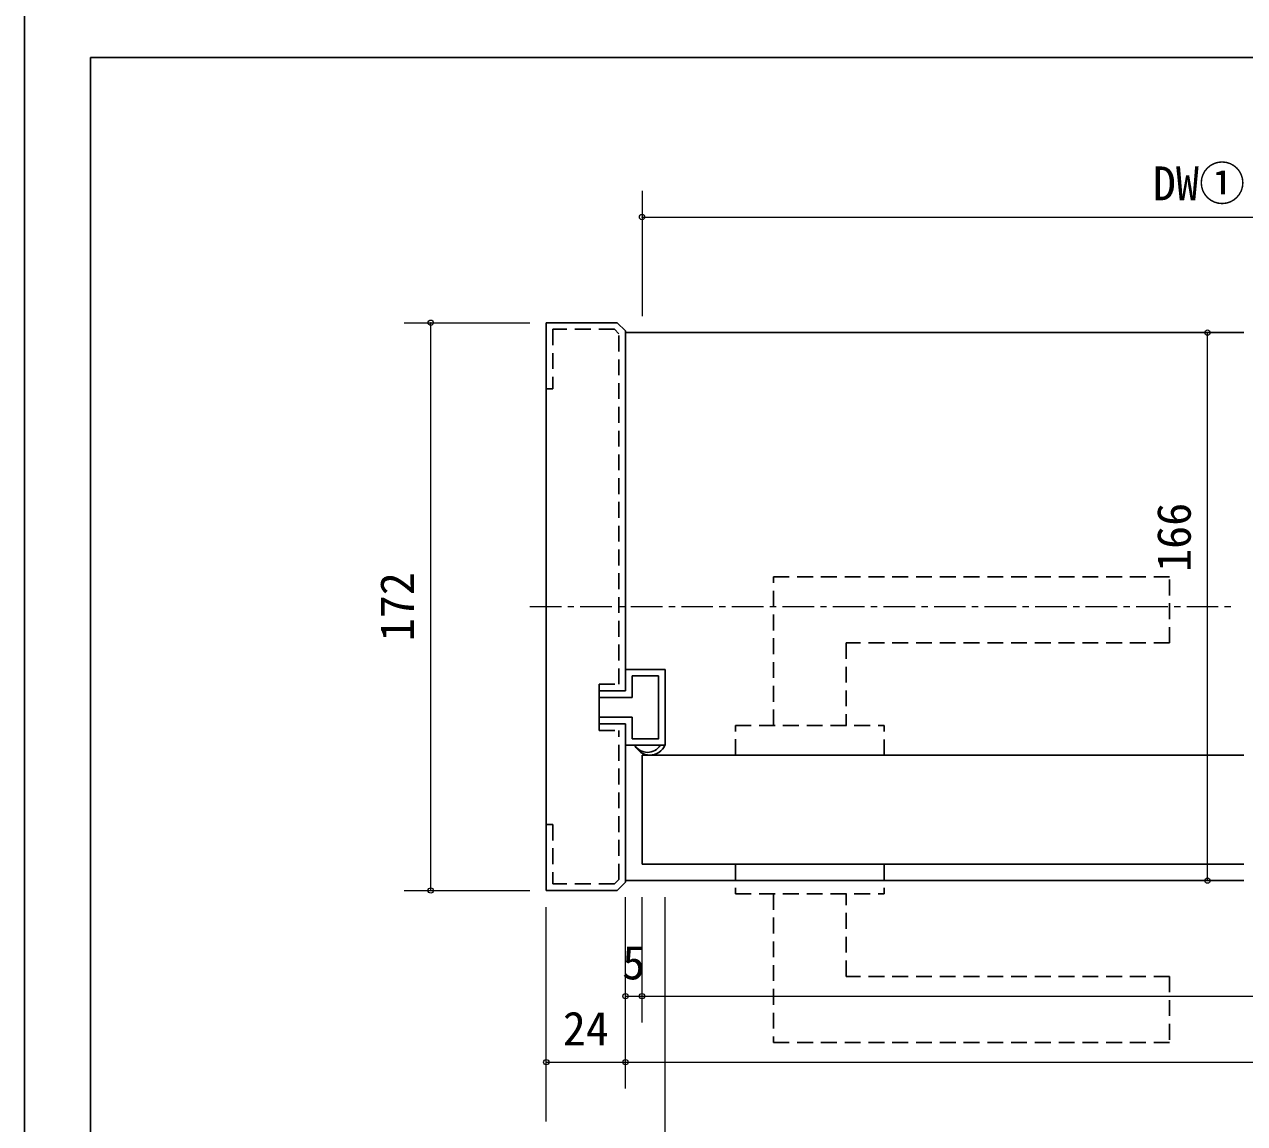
# Model space of a CAD drawing. Units: millimetres at full size. Extents: x -800 to 800, y -560 to 560.
# Drawn here: x -800 to -430.4, y -347 to -14 of the extents above; entities that cross this region are included whole.
import ezdxf
from ezdxf.enums import TextEntityAlignment as Align

# ---------------------------------------------------------------- set-up
doc = ezdxf.new("R2010")
doc.units = ezdxf.units.MM
doc.header["$LTSCALE"] = 4
doc.header["$PDMODE"] = 32
doc.header["$PDSIZE"] = 1.6
for name, pattern in [('DASHED1', [1.8, 1.2, -0.6]), ('USER12', [1.381478, 0.690739, -0.690739]), ('USER13', [3.826934, 2.391833, -0.478367, 0.478367, -0.478367])]:
    doc.linetypes.add(name, pattern=pattern)
doc.layers.add('0-0', color=7, linetype='Continuous', lineweight=25)
doc.layers.add('2-0', color=4, linetype='Continuous', lineweight=9)
doc.styles.add('ＭＳ ゴシック', font='')
doc.styles.get('ＭＳ ゴシック').set_extended_font_data('MS Gothic')

msp = doc.modelspace()

# ---------------------------------------------------------------- linework, layer by layer
at = {"layer": '0-0'}
for p, q in [((-800, 560), (-800, -560)), ((-780, -24), (-780, -444))]:
    msp.add_line(p, q, dxfattribs=at)
msp.add_lwpolyline([(-780, -24), (152, -24), (152, -444)], dxfattribs=at)
at = {"layer": '2-0'}
for p, q in [((-612.92, -64.365), (-612.92, -102.365)), ((-612.92, -72.365), (-233.413, -72.365)), ((-684.916, -104.365), (-646.916, -104.365)), ((-676.916, -276.365), (-676.916, -104.365)), ((-441.614, -273.37), (-441.614, -107.365)), ((-684.916, -276.365), (-646.916, -276.365)), ((-617.918, -316.37), (-617.918, -278.37)), ((-612.92, -316.37), (-612.92, -278.37)), ((-605.916, -386.37), (-605.916, -278.37)), ((-641.916, -346.37), (-641.916, -281.365)), ((-617.918, -336.37), (-617.918, -281.365)), ((-617.918, -308.37), (-612.92, -308.37)), ((-612.92, -308.37), (-15.411, -308.37)), ((-641.916, -328.37), (-617.918, -328.37)), ((-617.918, -328.37), (-7.912, -328.37))]:
    msp.add_line(p, q, dxfattribs=at)
at = {"layer": '2-0', "color": 7, "lineweight": 25}
for p, q in [((-620.417, -104.365), (-641.916, -104.365)), ((-641.916, -104.365), (-641.916, -276.365)), ((-620.417, -104.365), (-617.918, -106.863)), ((-617.918, -215.87), (-617.918, -106.863)), ((-617.918, -107.365), (-430.666, -107.365)), ((-605.916, -209.368), (-617.918, -209.368)), ((-605.916, -209.368), (-605.916, -232.367)), ((-607.916, -211.368), (-615.918, -211.368)), ((-615.918, -217.87), (-615.918, -211.368)), ((-625.915, -215.87), (-625.915, -225.866)), ((-625.915, -215.87), (-617.918, -215.87)), ((-625.915, -217.87), (-615.918, -217.87)), ((-625.915, -223.866), (-615.918, -223.866)), ((-615.918, -230.367), (-615.918, -223.866)), ((-625.915, -225.866), (-617.918, -225.866)), ((-617.918, -273.868), (-617.918, -225.866)), ((-605.916, -232.367), (-617.918, -232.367)), ((-612.92, -268.37), (-612.92, -235.367)), ((-612.92, -235.367), (-430.666, -235.367)), ((-612.92, -268.37), (-430.666, -268.37)), ((-617.918, -273.37), (-430.666, -273.37)), ((-620.417, -276.365), (-641.916, -276.365)), ((-620.42, -276.365), (-617.918, -273.863)), ((-620.417, -276.365), (-617.918, -273.868))]:
    msp.add_line(p, q, dxfattribs=at)
at = {"layer": '2-0', "color": 7, "linetype": 'DASHED1', "lineweight": 25}
for p, q in [((-639.916, -106.365), (-639.916, -124.365)), ((-621.245, -106.365), (-639.916, -106.365)), ((-621.245, -106.365), (-619.918, -107.692)), ((-619.918, -213.87), (-619.918, -107.692)), ((-639.916, -124.365), (-641.916, -124.365)), ((-573.112, -226.367), (-573.105, -181.365)), ((-453.105, -181.368), (-573.105, -181.365)), ((-453.108, -201.368), (-453.105, -181.368)), ((-453.108, -201.368), (-551.109, -201.365)), ((-551.109, -201.365), (-551.109, -226.367)), ((-625.915, -213.87), (-619.918, -213.87)), ((-625.915, -213.87), (-625.915, -215.87)), ((-625.915, -225.866), (-625.915, -227.866)), ((-625.915, -227.866), (-619.918, -227.866)), ((-539.607, -235.37), (-539.607, -226.367)), ((-639.916, -256.365), (-641.916, -256.365)), ((-639.916, -256.365), (-639.916, -274.365)), ((-539.607, -268.367), (-539.607, -277.37)), ((-621.245, -274.365), (-639.916, -274.365)), ((-573.112, -277.37), (-573.105, -322.373)), ((-551.109, -302.372), (-551.109, -277.37)), ((-453.108, -302.369), (-551.109, -302.372)), ((-453.108, -302.369), (-453.105, -322.369)), ((-453.105, -322.369), (-573.105, -322.373))]:
    msp.add_line(p, q, dxfattribs=at)
at = {"layer": '2-0', "linetype": 'USER13'}
msp.add_line((-646.916, -190.367), (-433.981, -190.367), dxfattribs=at)
at = {"layer": '2-0', "color": 7, "linetype": 'USER12', "lineweight": 25}
msp.add_line((-605.916, -232.367), (-606.149, -232.367), dxfattribs=at)
at = {"layer": '2-0', "color": 7, "lineweight": 25}
msp.add_lwpolyline([(-607.916, -211.368), (-607.916, -230.367), (-615.918, -230.367)], dxfattribs=at)
at = {"layer": '2-0', "color": 7, "linetype": 'DASHED1', "lineweight": 25}
for points in [[(-621.245, -274.365), (-619.918, -273.039), (-619.918, -227.866)], [(-584.612, -235.367), (-584.612, -226.367), (-539.607, -226.367)], [(-584.612, -268.37), (-584.612, -277.37), (-539.607, -277.37)]]:
    msp.add_lwpolyline(points, dxfattribs=at)
at = {"layer": '2-0', "color": 7, "lineweight": 25}
for centre, radius, start, end in [((-610.524, -230.334), 5, 203.99927, 336.00073), ((-611.244, -230.013), 4.5, 211.5394, 328.4606)]:
    msp.add_arc(centre, radius, start, end, dxfattribs=at)
at = {"layer": '2-0'}
for p in [(-612.92, -72.365), (-676.916, -104.365), (-441.614, -107.365), (-441.614, -273.37), (-676.916, -276.365), (-617.918, -308.37), (-612.92, -308.37), (-641.916, -328.37), (-617.918, -328.37)]:
    msp.add_point(p, dxfattribs=at)

# ---------------------------------------------------------------- texts
at = {"layer": '2-0', "color": 7, "style": 'ＭＳ ゴシック'}
for s, p in [('DW①:453', (-458.167, -70.365)), ('5', (-618.919, -306.37)), ('24', (-636.917, -326.37))]:
    msp.add_text(s, height=10.26, dxfattribs=at).set_placement(p, align=Align.BOTTOM_LEFT)
for s, p in [('166', (-443.614, -179.849)), ('172', (-678.916, -200.865))]:
    msp.add_text(s, height=10.26, rotation=90, dxfattribs=at).set_placement(p, align=Align.BOTTOM_LEFT)

doc.saveas('drawing.dxf')
